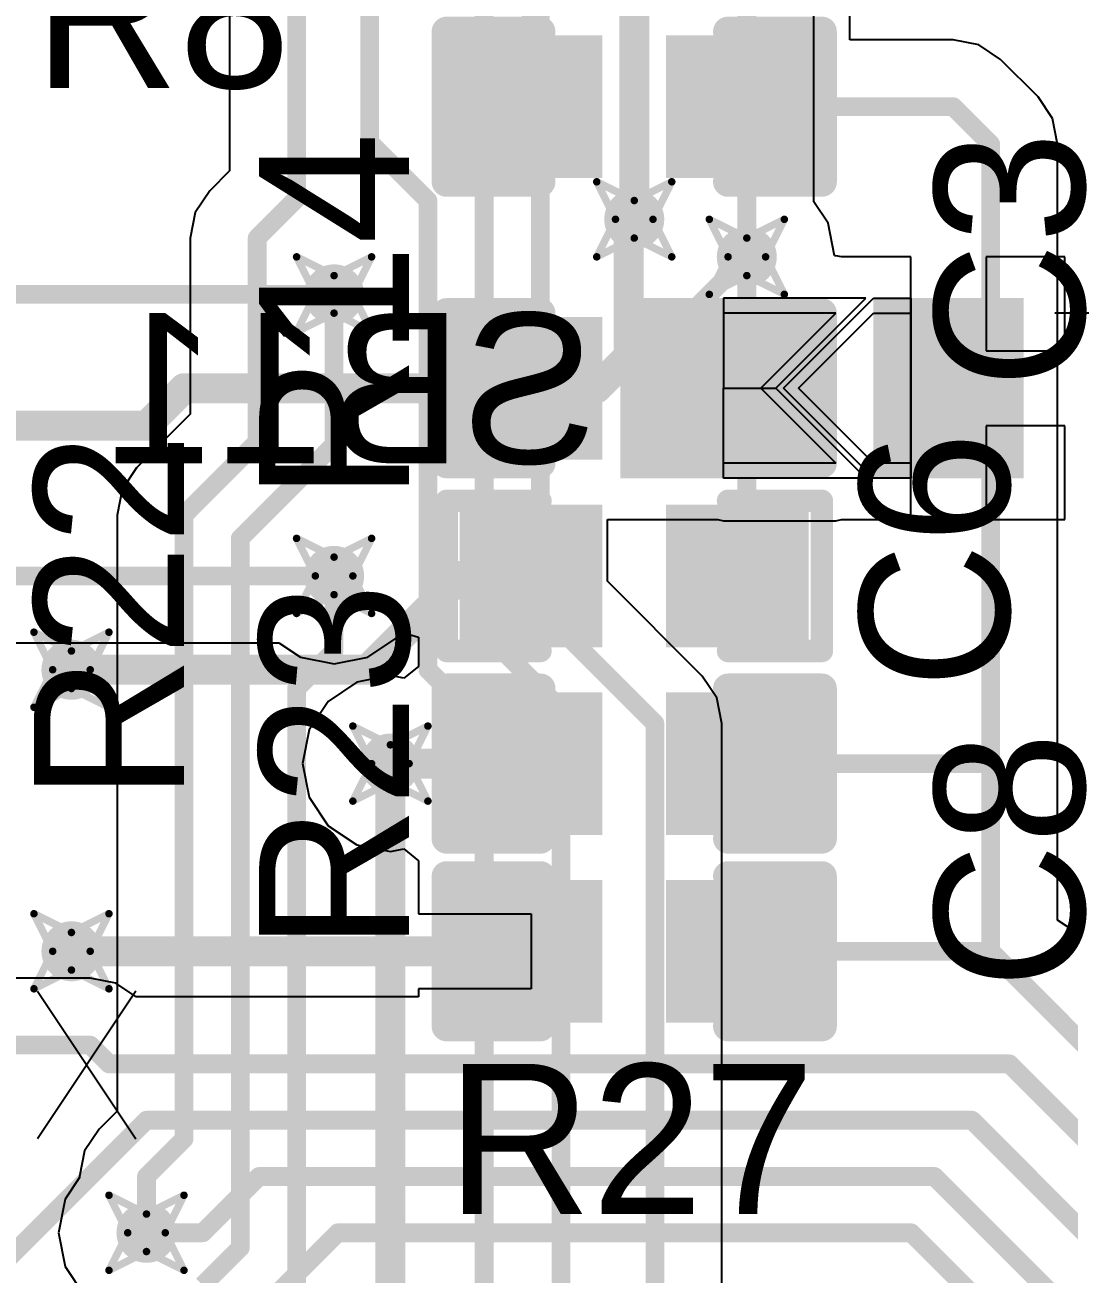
# Model space of a CAD drawing. Header units: millimetres. Extents: x 2.26 to 6.57, y 1.2 to 4.64.
# Drawn here: x 3.0459 to 3.3241, y 3.6169 to 3.9499 of the extents above; entities that cross this region are included whole.
import ezdxf

# ---------------------------------------------------------------- set-up
doc = ezdxf.new("R2010")
doc.units = ezdxf.units.MM
doc.header["$MEASUREMENT"] = 0
for name, color, linetype in [('BottomLayer', 5, 'Continuous'), ('BottomOverlay', 54, 'Continuous'), ('BottomPaste', 16, 'Continuous'), ('BottomSolder', 6, 'Continuous'), ('DrillDrawing', 1, 'Continuous'), ('MultiLayer', 9, 'Continuous'), ('TopLayer', 1, 'Continuous'), ('TopOverlay', 2, 'Continuous'), ('TopPaste', 8, 'Continuous'), ('TopSolder', 216, 'Continuous'), ('ViaHoleLayer', 16, 'Continuous')]:
    doc.layers.add(name, color=color, linetype=linetype)

# ---------------------------------------------------------------- blocks, each defined once
blk = doc.blocks.new('JP2_SMD_B_26')
at = {"layer": 'BottomLayer'}
for p, q in [((-0.02625, 0.02), (-0.02625, 0)), ((0.00375, 0.02), (-0.02625, 0.02)), ((-0.01625, 0), (0.00375, 0.02)), ((-0.00625, 0), (0.01375, 0.02)), ((0.01375, 0.02), (0.02375, 0.02)), ((0.02375, 0.02), (0.02375, -0.02)), ((-0.02625, 0), (-0.01625, 0)), ((-0.02625, -0.02), (-0.02625, 0)), ((-0.02625, 0), (-0.01625, 0)), ((-0.01625, 0), (0.00375, -0.02)), ((0.01375, -0.02), (-0.00625, 0)), ((0.00375, -0.02), (-0.02625, -0.02)), ((0.02375, -0.02), (0.01375, -0.02))]:
    blk.add_line(p, q, dxfattribs=at)
for points in [[(-0.01775, 0.02), (-0.04975, 0.02), (-0.01775, -0.02), (-0.04975, -0.02)], [(0.04975, 0.02), (0.01775, 0.02), (0.04975, -0.02), (0.01775, -0.02)]]:
    blk.add_solid(points, dxfattribs=at)
at = {"layer": 'BottomPaste'}
for p, q in [((-0.02625, 0.02), (-0.02625, 0)), ((0.00375, 0.02), (-0.02625, 0.02)), ((-0.01625, 0), (0.00375, 0.02)), ((-0.00625, 0), (0.01375, 0.02)), ((0.01375, 0.02), (0.02375, 0.02)), ((0.02375, 0.02), (0.02375, -0.02)), ((-0.02625, -0.02), (-0.02625, 0)), ((-0.02625, 0), (-0.01625, 0)), ((-0.02625, 0), (-0.01625, 0)), ((-0.01625, 0), (0.00375, -0.02)), ((0.01375, -0.02), (-0.00625, 0)), ((0.00375, -0.02), (-0.02625, -0.02)), ((0.02375, -0.02), (0.01375, -0.02))]:
    blk.add_line(p, q, dxfattribs=at)
for points in [[(-0.01775, 0.02), (-0.04975, 0.02), (-0.01775, -0.02), (-0.04975, -0.02)], [(0.04975, 0.02), (0.01775, 0.02), (0.04975, -0.02), (0.01775, -0.02)]]:
    blk.add_solid(points, dxfattribs=at)
at = {"layer": 'BottomSolder'}
for p, q in [((-0.02625, 0.024), (-0.02625, 0)), ((0.01175, 0.024), (-0.02625, 0.024)), ((-0.01225, 0), (0.01175, 0.024)), ((-0.01025, 0), (0.01375, 0.024)), ((0.01375, 0.024), (0.02375, 0.024)), ((0.02375, 0.024), (0.02375, -0.024)), ((-0.02625, -0.024), (-0.02625, 0)), ((-0.02625, 0), (-0.01225, 0)), ((-0.02625, 0), (-0.01225, 0)), ((-0.01225, 0), (0.01175, -0.024)), ((0.01375, -0.024), (-0.01025, 0)), ((0.01175, -0.024), (-0.02625, -0.024)), ((0.02375, -0.024), (0.01375, -0.024))]:
    blk.add_line(p, q, dxfattribs=at)
for points in [[(-0.01375, 0.024), (-0.05375, 0.024), (-0.01375, -0.024), (-0.05375, -0.024)], [(0.05375, 0.024), (0.01375, 0.024), (0.05375, -0.024), (0.01375, -0.024)]]:
    blk.add_solid(points, dxfattribs=at)
blk = doc.blocks.new('0603C_64')
at = {"layer": 'TopLayer'}
for points in [[(-0.0125, 0.015), (-0.0425, 0.015), (-0.0125, -0.015), (-0.0425, -0.015)], [(0.0425, 0.015), (0.0125, 0.015), (0.0425, -0.015), (0.0125, -0.015)]]:
    blk.add_solid(points, dxfattribs=at)
at = {"layer": 'TopOverlay', "const_width": 0.006}
for points in [[(-0.025, 0.02), (-0.05, 0.02)], [(-0.05, 0.02), (-0.05, -0.02)], [(0.05, 0.02), (0.025, 0.02)], [(0.05, 0.02), (0.05, -0.02)], [(-0.025, -0.02), (-0.05, -0.02)], [(0.05, -0.02), (0.025, -0.02)]]:
    blk.add_lwpolyline(points, dxfattribs=at)
at = {"layer": 'TopOverlay', "const_width": 0.003}
for points in [[(-0.0515, 0.02, 1), (-0.0485, 0.02, 1)], [(-0.0515, 0.02, 1), (-0.0485, 0.02, 1)], [(-0.0265, 0.02, 1), (-0.0235, 0.02, 1)], [(0.0235, 0.02, 1), (0.0265, 0.02, 1)], [(0.0485, 0.02, 1), (0.0515, 0.02, 1)], [(0.0485, 0.02, 1), (0.0515, 0.02, 1)], [(-0.0515, -0.02, 1), (-0.0485, -0.02, 1)], [(-0.0515, -0.02, 1), (-0.0485, -0.02, 1)], [(-0.0265, -0.02, 1), (-0.0235, -0.02, 1)], [(0.0235, -0.02, 1), (0.0265, -0.02, 1)], [(0.0485, -0.02, 1), (0.0515, -0.02, 1)], [(0.0485, -0.02, 1), (0.0515, -0.02, 1)]]:
    blk.add_lwpolyline(points, format="xyb", close=True, dxfattribs=at)
at = {"layer": 'TopPaste'}
for points in [[(-0.0125, 0.015), (-0.0425, 0.015), (-0.0125, -0.015), (-0.0425, -0.015)], [(0.0425, 0.015), (0.0125, 0.015), (0.0425, -0.015), (0.0125, -0.015)]]:
    blk.add_solid(points, dxfattribs=at)
at = {"layer": 'TopSolder'}
for points in [[(-0.0085, 0.019), (-0.0465, 0.019), (-0.0085, -0.019), (-0.0465, -0.019)], [(0.0465, 0.019), (0.0085, 0.019), (0.0465, -0.019), (0.0085, -0.019)]]:
    blk.add_solid(points, dxfattribs=at)
blk = doc.blocks.new('0603R_123')
at = {"layer": 'TopLayer'}
for points in [[(-0.0125, 0.015), (-0.0425, 0.015), (-0.0125, -0.015), (-0.0425, -0.015)], [(0.0425, 0.015), (0.0125, 0.015), (0.0425, -0.015), (0.0125, -0.015)]]:
    blk.add_solid(points, dxfattribs=at)
at = {"layer": 'TopOverlay', "const_width": 0.008}
for points in [[(-0.025, 0.02), (-0.05, 0.02)], [(-0.05, 0.02), (-0.05, -0.02)], [(0.05, 0.02), (0.025, 0.02)], [(0.05, 0.02), (0.05, -0.02)], [(-0.025, -0.02), (-0.05, -0.02)], [(0.05, -0.02), (0.025, -0.02)]]:
    blk.add_lwpolyline(points, dxfattribs=at)
at = {"layer": 'TopOverlay', "const_width": 0.004}
for points in [[(-0.052, 0.02, 1), (-0.048, 0.02, 1)], [(-0.052, 0.02, 1), (-0.048, 0.02, 1)], [(-0.027, 0.02, 1), (-0.023, 0.02, 1)], [(0.023, 0.02, 1), (0.027, 0.02, 1)], [(0.048, 0.02, 1), (0.052, 0.02, 1)], [(0.048, 0.02, 1), (0.052, 0.02, 1)], [(-0.052, -0.02, 1), (-0.048, -0.02, 1)], [(-0.052, -0.02, 1), (-0.048, -0.02, 1)], [(-0.027, -0.02, 1), (-0.023, -0.02, 1)], [(0.023, -0.02, 1), (0.027, -0.02, 1)], [(0.048, -0.02, 1), (0.052, -0.02, 1)], [(0.048, -0.02, 1), (0.052, -0.02, 1)]]:
    blk.add_lwpolyline(points, format="xyb", close=True, dxfattribs=at)
at = {"layer": 'TopPaste'}
for points in [[(-0.0125, 0.015), (-0.0425, 0.015), (-0.0125, -0.015), (-0.0425, -0.015)], [(0.0425, 0.015), (0.0125, 0.015), (0.0425, -0.015), (0.0125, -0.015)]]:
    blk.add_solid(points, dxfattribs=at)
at = {"layer": 'TopSolder'}
for points in [[(-0.0085, 0.019), (-0.0465, 0.019), (-0.0085, -0.019), (-0.0465, -0.019)], [(0.0465, 0.019), (0.0085, 0.019), (0.0465, -0.019), (0.0085, -0.019)]]:
    blk.add_solid(points, dxfattribs=at)
blk = doc.blocks.new('0603R_128')
at = {"layer": 'TopLayer'}
for points in [[(-0.0125, 0.015), (-0.0425, 0.015), (-0.0125, -0.015), (-0.0425, -0.015)], [(0.0425, 0.015), (0.0125, 0.015), (0.0425, -0.015), (0.0125, -0.015)]]:
    blk.add_solid(points, dxfattribs=at)
at = {"layer": 'TopOverlay', "const_width": 0.008}
for points in [[(-0.05, 0.02), (-0.025, 0.02)], [(-0.05, -0.02), (-0.05, 0.02)], [(0.025, 0.02), (0.05, 0.02)], [(0.05, -0.02), (0.05, 0.02)], [(-0.05, -0.02), (-0.025, -0.02)], [(0.025, -0.02), (0.05, -0.02)]]:
    blk.add_lwpolyline(points, dxfattribs=at)
at = {"layer": 'TopOverlay', "const_width": 0.004}
for points in [[(-0.052, 0.02, 1), (-0.048, 0.02, 1)], [(-0.052, 0.02, 1), (-0.048, 0.02, 1)], [(-0.027, 0.02, 1), (-0.023, 0.02, 1)], [(0.023, 0.02, 1), (0.027, 0.02, 1)], [(0.048, 0.02, 1), (0.052, 0.02, 1)], [(0.048, 0.02, 1), (0.052, 0.02, 1)], [(-0.052, -0.02, 1), (-0.048, -0.02, 1)], [(-0.052, -0.02, 1), (-0.048, -0.02, 1)], [(-0.027, -0.02, 1), (-0.023, -0.02, 1)], [(0.023, -0.02, 1), (0.027, -0.02, 1)], [(0.048, -0.02, 1), (0.052, -0.02, 1)], [(0.048, -0.02, 1), (0.052, -0.02, 1)]]:
    blk.add_lwpolyline(points, format="xyb", close=True, dxfattribs=at)
at = {"layer": 'TopPaste'}
for points in [[(-0.0125, 0.015), (-0.0425, 0.015), (-0.0125, -0.015), (-0.0425, -0.015)], [(0.0425, 0.015), (0.0125, 0.015), (0.0425, -0.015), (0.0125, -0.015)]]:
    blk.add_solid(points, dxfattribs=at)
at = {"layer": 'TopSolder'}
for points in [[(-0.0085, 0.019), (-0.0465, 0.019), (-0.0085, -0.019), (-0.0465, -0.019)], [(0.0465, 0.019), (0.0085, 0.019), (0.0465, -0.019), (0.0085, -0.019)]]:
    blk.add_solid(points, dxfattribs=at)
blk = doc.blocks.new('0603R_130')
at = {"layer": 'TopLayer'}
for points in [[(-0.0125, 0.015), (-0.0425, 0.015), (-0.0125, -0.015), (-0.0425, -0.015)], [(0.0425, 0.015), (0.0125, 0.015), (0.0425, -0.015), (0.0125, -0.015)]]:
    blk.add_solid(points, dxfattribs=at)
at = {"layer": 'TopOverlay', "const_width": 0.008}
for points in [[(-0.025, 0.02), (-0.05, 0.02)], [(-0.05, 0.02), (-0.05, -0.02)], [(0.05, 0.02), (0.025, 0.02)], [(0.05, 0.02), (0.05, -0.02)], [(-0.025, -0.02), (-0.05, -0.02)], [(0.05, -0.02), (0.025, -0.02)]]:
    blk.add_lwpolyline(points, dxfattribs=at)
at = {"layer": 'TopOverlay', "const_width": 0.004}
for points in [[(-0.052, 0.02, 1), (-0.048, 0.02, 1)], [(-0.052, 0.02, 1), (-0.048, 0.02, 1)], [(-0.027, 0.02, 1), (-0.023, 0.02, 1)], [(0.023, 0.02, 1), (0.027, 0.02, 1)], [(0.048, 0.02, 1), (0.052, 0.02, 1)], [(0.048, 0.02, 1), (0.052, 0.02, 1)], [(-0.052, -0.02, 1), (-0.048, -0.02, 1)], [(-0.052, -0.02, 1), (-0.048, -0.02, 1)], [(-0.027, -0.02, 1), (-0.023, -0.02, 1)], [(0.023, -0.02, 1), (0.027, -0.02, 1)], [(0.048, -0.02, 1), (0.052, -0.02, 1)], [(0.048, -0.02, 1), (0.052, -0.02, 1)]]:
    blk.add_lwpolyline(points, format="xyb", close=True, dxfattribs=at)
at = {"layer": 'TopPaste'}
for points in [[(-0.0125, 0.015), (-0.0425, 0.015), (-0.0125, -0.015), (-0.0425, -0.015)], [(0.0425, 0.015), (0.0125, 0.015), (0.0425, -0.015), (0.0125, -0.015)]]:
    blk.add_solid(points, dxfattribs=at)
at = {"layer": 'TopSolder'}
for points in [[(-0.0085, 0.019), (-0.0465, 0.019), (-0.0085, -0.019), (-0.0465, -0.019)], [(0.0465, 0.019), (0.0085, 0.019), (0.0465, -0.019), (0.0085, -0.019)]]:
    blk.add_solid(points, dxfattribs=at)
blk = doc.blocks.new('0603R_131')
at = {"layer": 'TopLayer'}
for points in [[(-0.0125, 0.015), (-0.0425, 0.015), (-0.0125, -0.015), (-0.0425, -0.015)], [(0.0425, 0.015), (0.0125, 0.015), (0.0425, -0.015), (0.0125, -0.015)]]:
    blk.add_solid(points, dxfattribs=at)
at = {"layer": 'TopOverlay', "const_width": 0.008}
for points in [[(-0.025, 0.02), (-0.05, 0.02)], [(-0.05, 0.02), (-0.05, -0.02)], [(0.05, 0.02), (0.025, 0.02)], [(0.05, 0.02), (0.05, -0.02)], [(-0.025, -0.02), (-0.05, -0.02)], [(0.05, -0.02), (0.025, -0.02)]]:
    blk.add_lwpolyline(points, dxfattribs=at)
at = {"layer": 'TopOverlay', "const_width": 0.004}
for points in [[(-0.052, 0.02, 1), (-0.048, 0.02, 1)], [(-0.052, 0.02, 1), (-0.048, 0.02, 1)], [(-0.027, 0.02, 1), (-0.023, 0.02, 1)], [(0.023, 0.02, 1), (0.027, 0.02, 1)], [(0.048, 0.02, 1), (0.052, 0.02, 1)], [(0.048, 0.02, 1), (0.052, 0.02, 1)], [(-0.052, -0.02, 1), (-0.048, -0.02, 1)], [(-0.052, -0.02, 1), (-0.048, -0.02, 1)], [(-0.027, -0.02, 1), (-0.023, -0.02, 1)], [(0.023, -0.02, 1), (0.027, -0.02, 1)], [(0.048, -0.02, 1), (0.052, -0.02, 1)], [(0.048, -0.02, 1), (0.052, -0.02, 1)]]:
    blk.add_lwpolyline(points, format="xyb", close=True, dxfattribs=at)
at = {"layer": 'TopPaste'}
for points in [[(-0.0125, 0.015), (-0.0425, 0.015), (-0.0125, -0.015), (-0.0425, -0.015)], [(0.0425, 0.015), (0.0125, 0.015), (0.0425, -0.015), (0.0125, -0.015)]]:
    blk.add_solid(points, dxfattribs=at)
at = {"layer": 'TopSolder'}
for points in [[(-0.0085, 0.019), (-0.0465, 0.019), (-0.0085, -0.019), (-0.0465, -0.019)], [(0.0465, 0.019), (0.0085, 0.019), (0.0465, -0.019), (0.0085, -0.019)]]:
    blk.add_solid(points, dxfattribs=at)

msp = doc.modelspace()

# ---------------------------------------------------------------- linework, layer by layer
at = {"layer": 'BottomLayer'}
for p, q in [((3.10042, 4.01815), (3.10042, 3.91104)), ((3.25611, 3.90284), (3.25611, 3.96576)), ((3.10042, 3.91104), (3.09515, 3.90577)), ((3.09515, 3.90577), (3.09128, 3.89998)), ((3.09128, 3.89998), (3.08992, 3.89315)), ((3.25993, 3.89712), (3.25611, 3.90284)), ((3.26166, 3.88844), (3.25993, 3.89712)), ((3.08992, 3.89315), (3.08992, 3.84625)), ((3.26202, 3.88844), (3.26166, 3.88844)), ((3.2635, 3.88815), (3.26202, 3.88844)), ((3.28202, 3.88815), (3.2635, 3.88815)), ((3.28202, 3.85314), (3.28202, 3.88815)), ((3.32302, 3.88815), (3.30202, 3.88815)), ((3.30202, 3.88815), (3.30202, 3.86315)), ((3.32302, 3.86315), (3.32302, 3.88815)), ((3.30202, 3.86315), (3.32302, 3.86315)), ((3.28202, 3.81815), (3.28202, 3.85314)), ((3.08992, 3.84625), (3.07565, 3.83198)), ((3.32302, 3.84315), (3.30202, 3.84315)), ((3.30202, 3.84315), (3.30202, 3.81815)), ((3.32302, 3.81815), (3.32302, 3.84315)), ((3.07565, 3.83198), (3.07178, 3.82619)), ((3.07178, 3.82619), (3.07042, 3.81936)), ((3.07042, 3.81936), (3.07042, 3.66054)), ((3.20111, 3.80175), (3.20111, 3.81815)), ((3.20111, 3.81815), (3.23054, 3.81815)), ((3.23054, 3.81815), (3.23202, 3.81786)), ((3.23202, 3.81786), (3.26202, 3.81786)), ((3.26202, 3.81786), (3.2635, 3.81815)), ((3.2635, 3.81815), (3.28202, 3.81815)), ((3.30202, 3.81815), (3.32302, 3.81815)), ((3.22638, 3.77648), (3.20111, 3.80175)), ((3.23025, 3.77069), (3.22638, 3.77648)), ((3.23161, 3.76386), (3.23025, 3.77069)), ((3.23161, 3.57966), (3.23161, 3.76386)), ((3.07042, 3.66054), (3.06565, 3.65577)), ((3.06565, 3.65577), (3.06178, 3.64998)), ((3.06178, 3.64998), (3.06042, 3.64315)), ((3.06042, 3.64284), (3.0566, 3.63712)), ((3.06042, 3.64315), (3.06042, 3.64284)), ((3.0566, 3.63712), (3.05482, 3.62815)), ((3.05482, 3.62815), (3.0566, 3.61918)), ((3.0566, 3.61918), (3.06169, 3.61157))]:
    msp.add_line(p, q, dxfattribs=at)
for points, const_width in [([(3.11827, 3.90365), (3.11827, 4.01815)], 0.005), ([(3.13777, 3.91865), (3.13777, 4.00765)], 0.005), ([(3.18327, 3.79436), (3.18327, 3.98815)], 0.005), ([(3.20827, 3.89815), (3.20827, 3.98315)], 0.008), ([(3.23827, 3.86315), (3.23827, 3.97315)], 0.005), ([(3.16827, 3.78815), (3.16827, 3.96815)], 0.005), ([(3.13777, 3.91865), (3.15327, 3.90315)], 0.005), ([(3.10777, 3.89315), (3.11827, 3.90365)], 0.005), ([(3.15327, 3.77815), (3.15327, 3.90315)], 0.005), ([(3.10777, 3.83886), (3.10777, 3.89315)], 0.005), ([(3.22452, 3.8744), (3.23827, 3.88815)], 0.005), ([(3.12827, 3.83815), (3.12827, 3.87815)], 0.005), ([(3.22452, 3.85315), (3.22452, 3.8744)], 0.005), ([(3.08827, 3.81936), (3.10777, 3.83886)], 0.005), ([(3.10327, 3.81315), (3.12827, 3.83815)], 0.005), ([(3.08827, 3.65315), (3.08827, 3.81936)], 0.005), ([(3.10327, 3.62416), (3.10327, 3.81315)], 0.005), ([(3.12827, 3.78315), (3.12827, 3.80315)], 0.005), ([(3.18327, 3.79436), (3.21377, 3.76386)], 0.005), ([(3.16827, 3.78815), (3.18877, 3.76765)], 0.005), ([(3.11827, 3.77315), (3.12827, 3.78315)], 0.005), ([(3.15327, 3.77815), (3.16827, 3.76315)], 0.005), ([(3.11827, 3.58815), (3.11827, 3.77315)], 0.005), ([(3.18877, 3.60144), (3.18877, 3.76765)], 0.005), ([(3.16827, 3.57315), (3.16827, 3.76315)], 0.005), ([(3.21377, 3.57966), (3.21377, 3.76386)], 0.005), ([(3.14327, 3.54815), (3.14327, 3.75315)], 0.008), ([(3.07827, 3.64315), (3.08827, 3.65315)], 0.005), ([(3.07827, 3.62815), (3.07827, 3.64315)], 0.005), ([(3.09327, 3.61416), (3.10327, 3.62416)], 0.005)]:
    msp.add_lwpolyline(points, dxfattribs=dict(at, const_width=const_width))
for points, const_width in [([(3.13652, 3.91865, 1), (3.13902, 3.91865, 1)], 0.0025), ([(3.13652, 3.91865, 1), (3.13902, 3.91865, 1)], 0.0025), ([(3.11702, 3.90365, 1), (3.11952, 3.90365, 1)], 0.0025), ([(3.11702, 3.90365, 1), (3.11952, 3.90365, 1)], 0.0025), ([(3.15202, 3.90315, 1), (3.15452, 3.90315, 1)], 0.0025), ([(3.15202, 3.90315, 1), (3.15452, 3.90315, 1)], 0.0025), ([(3.20427, 3.89815, 1), (3.21227, 3.89815, 1)], 0.008), ([(3.20627, 3.89815, 1), (3.21027, 3.89815, 1)], 0.004), ([(3.10652, 3.89315, 1), (3.10902, 3.89315, 1)], 0.0025), ([(3.10652, 3.89315, 1), (3.10902, 3.89315, 1)], 0.0025), ([(3.23427, 3.88815, 1), (3.24227, 3.88815, 1)], 0.008), ([(3.23702, 3.88815, 1), (3.23952, 3.88815, 1)], 0.0025), ([(3.12427, 3.87815, 1), (3.13227, 3.87815, 1)], 0.008), ([(3.12702, 3.87815, 1), (3.12952, 3.87815, 1)], 0.0025), ([(3.22327, 3.8744, 1), (3.22577, 3.8744, 1)], 0.0025), ([(3.22327, 3.8744, 1), (3.22577, 3.8744, 1)], 0.0025), ([(3.23702, 3.86315, 1), (3.23952, 3.86315, 1)], 0.0025), ([(3.22327, 3.85315, 1), (3.22577, 3.85315, 1)], 0.0025), ([(3.10652, 3.83886, 1), (3.10902, 3.83886, 1)], 0.0025), ([(3.10652, 3.83886, 1), (3.10902, 3.83886, 1)], 0.0025), ([(3.12702, 3.83815, 1), (3.12952, 3.83815, 1)], 0.0025), ([(3.12702, 3.83815, 1), (3.12952, 3.83815, 1)], 0.0025), ([(3.08702, 3.81936, 1), (3.08952, 3.81936, 1)], 0.0025), ([(3.08702, 3.81936, 1), (3.08952, 3.81936, 1)], 0.0025), ([(3.10202, 3.81315, 1), (3.10452, 3.81315, 1)], 0.0025), ([(3.10202, 3.81315, 1), (3.10452, 3.81315, 1)], 0.0025), ([(3.12427, 3.80315, 1), (3.13227, 3.80315, 1)], 0.008), ([(3.12702, 3.80315, 1), (3.12952, 3.80315, 1)], 0.0025), ([(3.18202, 3.79436, 1), (3.18452, 3.79436, 1)], 0.0025), ([(3.18202, 3.79436, 1), (3.18452, 3.79436, 1)], 0.0025), ([(3.16702, 3.78815, 1), (3.16952, 3.78815, 1)], 0.0025), ([(3.16702, 3.78815, 1), (3.16952, 3.78815, 1)], 0.0025), ([(3.05427, 3.77815, 1), (3.06227, 3.77815, 1)], 0.008), ([(3.12702, 3.78315, 1), (3.12952, 3.78315, 1)], 0.0025), ([(3.12702, 3.78315, 1), (3.12952, 3.78315, 1)], 0.0025), ([(3.15202, 3.77815, 1), (3.15452, 3.77815, 1)], 0.0025), ([(3.15202, 3.77815, 1), (3.15452, 3.77815, 1)], 0.0025), ([(3.11702, 3.77315, 1), (3.11952, 3.77315, 1)], 0.0025), ([(3.11702, 3.77315, 1), (3.11952, 3.77315, 1)], 0.0025), ([(3.18752, 3.76765, 1), (3.19002, 3.76765, 1)], 0.0025), ([(3.18752, 3.76765, 1), (3.19002, 3.76765, 1)], 0.0025), ([(3.16702, 3.76315, 1), (3.16952, 3.76315, 1)], 0.0025), ([(3.16702, 3.76315, 1), (3.16952, 3.76315, 1)], 0.0025), ([(3.21252, 3.76386, 1), (3.21502, 3.76386, 1)], 0.0025), ([(3.21252, 3.76386, 1), (3.21502, 3.76386, 1)], 0.0025), ([(3.13927, 3.75315, 1), (3.14727, 3.75315, 1)], 0.008), ([(3.14127, 3.75315, 1), (3.14527, 3.75315, 1)], 0.004), ([(3.05427, 3.70315, 1), (3.06227, 3.70315, 1)], 0.008), ([(3.08702, 3.65315, 1), (3.08952, 3.65315, 1)], 0.0025), ([(3.08702, 3.65315, 1), (3.08952, 3.65315, 1)], 0.0025), ([(3.07702, 3.64315, 1), (3.07952, 3.64315, 1)], 0.0025), ([(3.07702, 3.64315, 1), (3.07952, 3.64315, 1)], 0.0025), ([(3.07427, 3.62815, 1), (3.08227, 3.62815, 1)], 0.008), ([(3.07702, 3.62815, 1), (3.07952, 3.62815, 1)], 0.0025), ([(3.10202, 3.62416, 1), (3.10452, 3.62416, 1)], 0.0025), ([(3.10202, 3.62416, 1), (3.10452, 3.62416, 1)], 0.0025)]:
    msp.add_lwpolyline(points, format="xyb", close=True, dxfattribs=dict(at, const_width=const_width))
at = {"layer": 'BottomOverlay'}
msp.add_line((3.34704, 3.87314), (3.32038, 3.87314), dxfattribs=at)
at = {"layer": 'DrillDrawing', "const_width": 0.002}
for points in [[(3.19827, 3.90815), (3.20827, 3.90315)], [(3.19827, 3.90815), (3.20327, 3.89815)], [(3.20827, 3.90315), (3.21827, 3.90815)], [(3.21327, 3.89815), (3.21827, 3.90815)], [(3.19827, 3.88815), (3.20327, 3.89815)], [(3.21327, 3.89815), (3.21827, 3.88815)], [(3.22827, 3.89815), (3.23827, 3.89315)], [(3.22827, 3.89815), (3.23327, 3.88815)], [(3.23827, 3.89315), (3.24827, 3.89815)], [(3.24327, 3.88815), (3.24827, 3.89815)], [(3.19827, 3.88815), (3.20827, 3.89315)], [(3.20827, 3.89315), (3.21827, 3.88815)], [(3.11827, 3.88815), (3.12827, 3.88315)], [(3.11827, 3.88815), (3.12327, 3.87815)], [(3.12827, 3.88315), (3.13827, 3.88815)], [(3.13327, 3.87815), (3.13827, 3.88815)], [(3.22827, 3.87815), (3.23327, 3.88815)], [(3.24327, 3.88815), (3.24827, 3.87815)], [(3.22827, 3.87815), (3.23827, 3.88315)], [(3.23827, 3.88315), (3.24827, 3.87815)], [(3.11827, 3.86815), (3.12327, 3.87815)], [(3.13327, 3.87815), (3.13827, 3.86815)], [(3.11827, 3.86815), (3.12827, 3.87315)], [(3.12827, 3.87315), (3.13827, 3.86815)], [(3.11827, 3.81315), (3.12827, 3.80815)], [(3.11827, 3.81315), (3.12327, 3.80315)], [(3.12827, 3.80815), (3.13827, 3.81315)], [(3.13327, 3.80315), (3.13827, 3.81315)], [(3.11827, 3.79315), (3.12327, 3.80315)], [(3.13327, 3.80315), (3.13827, 3.79315)], [(3.11827, 3.79315), (3.12827, 3.79815)], [(3.12827, 3.79815), (3.13827, 3.79315)], [(3.04827, 3.78815), (3.05827, 3.78315)], [(3.04827, 3.78815), (3.05327, 3.77815)], [(3.05827, 3.78315), (3.06827, 3.78815)], [(3.06327, 3.77815), (3.06827, 3.78815)], [(3.04827, 3.76815), (3.05327, 3.77815)], [(3.06327, 3.77815), (3.06827, 3.76815)], [(3.04827, 3.76815), (3.05827, 3.77315)], [(3.05827, 3.77315), (3.06827, 3.76815)], [(3.13327, 3.76315), (3.14327, 3.75815)], [(3.13327, 3.76315), (3.13827, 3.75315)], [(3.14327, 3.75815), (3.15327, 3.76315)], [(3.14827, 3.75315), (3.15327, 3.76315)], [(3.13327, 3.74315), (3.13827, 3.75315)], [(3.14827, 3.75315), (3.15327, 3.74315)], [(3.13327, 3.74315), (3.14327, 3.74815)], [(3.14327, 3.74815), (3.15327, 3.74315)], [(3.04827, 3.71315), (3.05827, 3.70815)], [(3.04827, 3.71315), (3.05327, 3.70315)], [(3.05827, 3.70815), (3.06827, 3.71315)], [(3.06327, 3.70315), (3.06827, 3.71315)], [(3.04827, 3.69315), (3.05327, 3.70315)], [(3.06327, 3.70315), (3.06827, 3.69315)], [(3.04827, 3.69315), (3.05827, 3.69815)], [(3.05827, 3.69815), (3.06827, 3.69315)], [(3.06827, 3.63815), (3.07827, 3.63315)], [(3.06827, 3.63815), (3.07327, 3.62815)], [(3.07827, 3.63315), (3.08827, 3.63815)], [(3.08327, 3.62815), (3.08827, 3.63815)], [(3.06827, 3.61815), (3.07327, 3.62815)], [(3.08327, 3.62815), (3.08827, 3.61815)], [(3.06827, 3.61815), (3.07827, 3.62315)], [(3.07827, 3.62315), (3.08827, 3.61815)]]:
    msp.add_lwpolyline(points, dxfattribs=at)
at = {"layer": 'DrillDrawing', "const_width": 0.001}
for points in [[(3.19777, 3.90815, 1), (3.19877, 3.90815, 1)], [(3.19777, 3.90815, 1), (3.19877, 3.90815, 1)], [(3.21777, 3.90815, 1), (3.21877, 3.90815, 1)], [(3.21777, 3.90815, 1), (3.21877, 3.90815, 1)], [(3.20777, 3.90315, 1), (3.20877, 3.90315, 1)], [(3.20777, 3.90315, 1), (3.20877, 3.90315, 1)], [(3.20277, 3.89815, 1), (3.20377, 3.89815, 1)], [(3.20277, 3.89815, 1), (3.20377, 3.89815, 1)], [(3.21277, 3.89815, 1), (3.21377, 3.89815, 1)], [(3.21277, 3.89815, 1), (3.21377, 3.89815, 1)], [(3.22777, 3.89815, 1), (3.22877, 3.89815, 1)], [(3.22777, 3.89815, 1), (3.22877, 3.89815, 1)], [(3.24777, 3.89815, 1), (3.24877, 3.89815, 1)], [(3.24777, 3.89815, 1), (3.24877, 3.89815, 1)], [(3.20777, 3.89315, 1), (3.20877, 3.89315, 1)], [(3.20777, 3.89315, 1), (3.20877, 3.89315, 1)], [(3.23777, 3.89315, 1), (3.23877, 3.89315, 1)], [(3.23777, 3.89315, 1), (3.23877, 3.89315, 1)], [(3.11777, 3.88815, 1), (3.11877, 3.88815, 1)], [(3.11777, 3.88815, 1), (3.11877, 3.88815, 1)], [(3.13777, 3.88815, 1), (3.13877, 3.88815, 1)], [(3.13777, 3.88815, 1), (3.13877, 3.88815, 1)], [(3.19777, 3.88815, 1), (3.19877, 3.88815, 1)], [(3.19777, 3.88815, 1), (3.19877, 3.88815, 1)], [(3.21777, 3.88815, 1), (3.21877, 3.88815, 1)], [(3.21777, 3.88815, 1), (3.21877, 3.88815, 1)], [(3.23277, 3.88815, 1), (3.23377, 3.88815, 1)], [(3.23277, 3.88815, 1), (3.23377, 3.88815, 1)], [(3.24277, 3.88815, 1), (3.24377, 3.88815, 1)], [(3.24277, 3.88815, 1), (3.24377, 3.88815, 1)], [(3.12777, 3.88315, 1), (3.12877, 3.88315, 1)], [(3.12777, 3.88315, 1), (3.12877, 3.88315, 1)], [(3.23777, 3.88315, 1), (3.23877, 3.88315, 1)], [(3.23777, 3.88315, 1), (3.23877, 3.88315, 1)], [(3.12277, 3.87815, 1), (3.12377, 3.87815, 1)], [(3.12277, 3.87815, 1), (3.12377, 3.87815, 1)], [(3.13277, 3.87815, 1), (3.13377, 3.87815, 1)], [(3.13277, 3.87815, 1), (3.13377, 3.87815, 1)], [(3.22777, 3.87815, 1), (3.22877, 3.87815, 1)], [(3.22777, 3.87815, 1), (3.22877, 3.87815, 1)], [(3.24777, 3.87815, 1), (3.24877, 3.87815, 1)], [(3.24777, 3.87815, 1), (3.24877, 3.87815, 1)], [(3.12777, 3.87315, 1), (3.12877, 3.87315, 1)], [(3.12777, 3.87315, 1), (3.12877, 3.87315, 1)], [(3.11777, 3.86815, 1), (3.11877, 3.86815, 1)], [(3.11777, 3.86815, 1), (3.11877, 3.86815, 1)], [(3.13777, 3.86815, 1), (3.13877, 3.86815, 1)], [(3.13777, 3.86815, 1), (3.13877, 3.86815, 1)], [(3.11777, 3.81315, 1), (3.11877, 3.81315, 1)], [(3.11777, 3.81315, 1), (3.11877, 3.81315, 1)], [(3.13777, 3.81315, 1), (3.13877, 3.81315, 1)], [(3.13777, 3.81315, 1), (3.13877, 3.81315, 1)], [(3.12777, 3.80815, 1), (3.12877, 3.80815, 1)], [(3.12777, 3.80815, 1), (3.12877, 3.80815, 1)], [(3.12277, 3.80315, 1), (3.12377, 3.80315, 1)], [(3.12277, 3.80315, 1), (3.12377, 3.80315, 1)], [(3.13277, 3.80315, 1), (3.13377, 3.80315, 1)], [(3.13277, 3.80315, 1), (3.13377, 3.80315, 1)], [(3.12777, 3.79815, 1), (3.12877, 3.79815, 1)], [(3.12777, 3.79815, 1), (3.12877, 3.79815, 1)], [(3.11777, 3.79315, 1), (3.11877, 3.79315, 1)], [(3.11777, 3.79315, 1), (3.11877, 3.79315, 1)], [(3.13777, 3.79315, 1), (3.13877, 3.79315, 1)], [(3.13777, 3.79315, 1), (3.13877, 3.79315, 1)], [(3.04777, 3.78815, 1), (3.04877, 3.78815, 1)], [(3.04777, 3.78815, 1), (3.04877, 3.78815, 1)], [(3.06777, 3.78815, 1), (3.06877, 3.78815, 1)], [(3.06777, 3.78815, 1), (3.06877, 3.78815, 1)], [(3.05777, 3.78315, 1), (3.05877, 3.78315, 1)], [(3.05777, 3.78315, 1), (3.05877, 3.78315, 1)], [(3.05277, 3.77815, 1), (3.05377, 3.77815, 1)], [(3.05277, 3.77815, 1), (3.05377, 3.77815, 1)], [(3.06277, 3.77815, 1), (3.06377, 3.77815, 1)], [(3.06277, 3.77815, 1), (3.06377, 3.77815, 1)], [(3.05777, 3.77315, 1), (3.05877, 3.77315, 1)], [(3.05777, 3.77315, 1), (3.05877, 3.77315, 1)], [(3.04777, 3.76815, 1), (3.04877, 3.76815, 1)], [(3.04777, 3.76815, 1), (3.04877, 3.76815, 1)], [(3.06777, 3.76815, 1), (3.06877, 3.76815, 1)], [(3.06777, 3.76815, 1), (3.06877, 3.76815, 1)], [(3.13277, 3.76315, 1), (3.13377, 3.76315, 1)], [(3.13277, 3.76315, 1), (3.13377, 3.76315, 1)], [(3.15277, 3.76315, 1), (3.15377, 3.76315, 1)], [(3.15277, 3.76315, 1), (3.15377, 3.76315, 1)], [(3.14277, 3.75815, 1), (3.14377, 3.75815, 1)], [(3.14277, 3.75815, 1), (3.14377, 3.75815, 1)], [(3.13777, 3.75315, 1), (3.13877, 3.75315, 1)], [(3.13777, 3.75315, 1), (3.13877, 3.75315, 1)], [(3.14777, 3.75315, 1), (3.14877, 3.75315, 1)], [(3.14777, 3.75315, 1), (3.14877, 3.75315, 1)], [(3.14277, 3.74815, 1), (3.14377, 3.74815, 1)], [(3.14277, 3.74815, 1), (3.14377, 3.74815, 1)], [(3.13277, 3.74315, 1), (3.13377, 3.74315, 1)], [(3.13277, 3.74315, 1), (3.13377, 3.74315, 1)], [(3.15277, 3.74315, 1), (3.15377, 3.74315, 1)], [(3.15277, 3.74315, 1), (3.15377, 3.74315, 1)], [(3.04777, 3.71315, 1), (3.04877, 3.71315, 1)], [(3.04777, 3.71315, 1), (3.04877, 3.71315, 1)], [(3.06777, 3.71315, 1), (3.06877, 3.71315, 1)], [(3.06777, 3.71315, 1), (3.06877, 3.71315, 1)], [(3.05777, 3.70815, 1), (3.05877, 3.70815, 1)], [(3.05777, 3.70815, 1), (3.05877, 3.70815, 1)], [(3.05277, 3.70315, 1), (3.05377, 3.70315, 1)], [(3.05277, 3.70315, 1), (3.05377, 3.70315, 1)], [(3.06277, 3.70315, 1), (3.06377, 3.70315, 1)], [(3.06277, 3.70315, 1), (3.06377, 3.70315, 1)], [(3.05777, 3.69815, 1), (3.05877, 3.69815, 1)], [(3.05777, 3.69815, 1), (3.05877, 3.69815, 1)], [(3.04777, 3.69315, 1), (3.04877, 3.69315, 1)], [(3.04777, 3.69315, 1), (3.04877, 3.69315, 1)], [(3.06777, 3.69315, 1), (3.06877, 3.69315, 1)], [(3.06777, 3.69315, 1), (3.06877, 3.69315, 1)], [(3.06777, 3.63815, 1), (3.06877, 3.63815, 1)], [(3.06777, 3.63815, 1), (3.06877, 3.63815, 1)], [(3.08777, 3.63815, 1), (3.08877, 3.63815, 1)], [(3.08777, 3.63815, 1), (3.08877, 3.63815, 1)], [(3.07777, 3.63315, 1), (3.07877, 3.63315, 1)], [(3.07777, 3.63315, 1), (3.07877, 3.63315, 1)], [(3.07277, 3.62815, 1), (3.07377, 3.62815, 1)], [(3.07277, 3.62815, 1), (3.07377, 3.62815, 1)], [(3.08277, 3.62815, 1), (3.08377, 3.62815, 1)], [(3.08277, 3.62815, 1), (3.08377, 3.62815, 1)], [(3.07777, 3.62315, 1), (3.07877, 3.62315, 1)], [(3.07777, 3.62315, 1), (3.07877, 3.62315, 1)], [(3.06777, 3.61815, 1), (3.06877, 3.61815, 1)], [(3.06777, 3.61815, 1), (3.06877, 3.61815, 1)], [(3.08777, 3.61815, 1), (3.08877, 3.61815, 1)], [(3.08777, 3.61815, 1), (3.08877, 3.61815, 1)]]:
    msp.add_lwpolyline(points, format="xyb", close=True, dxfattribs=at)
at = {"layer": 'MultiLayer', "const_width": 0.008}
for points in [[(3.20427, 3.89815, 1), (3.21227, 3.89815, 1)], [(3.23427, 3.88815, 1), (3.24227, 3.88815, 1)], [(3.12427, 3.87815, 1), (3.13227, 3.87815, 1)], [(3.12427, 3.80315, 1), (3.13227, 3.80315, 1)], [(3.05427, 3.77815, 1), (3.06227, 3.77815, 1)], [(3.13927, 3.75315, 1), (3.14727, 3.75315, 1)], [(3.05427, 3.70315, 1), (3.06227, 3.70315, 1)], [(3.07427, 3.62815, 1), (3.08227, 3.62815, 1)]]:
    msp.add_lwpolyline(points, format="xyb", close=True, dxfattribs=at)
at = {"layer": 'TopLayer'}
for p, q in [((3.26577, 3.94599), (3.26577, 3.95815)), ((3.29327, 3.94599), (3.26577, 3.94599)), ((3.3001, 3.94463), (3.29327, 3.94599)), ((3.30588, 3.94077), (3.3001, 3.94463)), ((3.31588, 3.93077), (3.30588, 3.94077)), ((3.31975, 3.92498), (3.31588, 3.93077)), ((3.31588, 3.93077), (3.31588, 3.93077)), ((3.32111, 3.91815), (3.31975, 3.92498)), ((3.32111, 3.75315), (3.32111, 3.91815)), ((3.13724, 3.78148), (3.14485, 3.78657)), ((3.14485, 3.78657), (3.14598, 3.78826)), ((3.14598, 3.78826), (3.15077, 3.78681)), ((3.15077, 3.78681), (3.15077, 3.77905)), ((3.04077, 3.78531), (3.11357, 3.78531)), ((3.11357, 3.78531), (3.11929, 3.78148)), ((3.11929, 3.78148), (3.12827, 3.7797)), ((3.12827, 3.7797), (3.13724, 3.78148)), ((3.14327, 3.7766), (3.13429, 3.77482)), ((3.1469, 3.77588), (3.14327, 3.7766)), ((3.15077, 3.77905), (3.1469, 3.77588)), ((3.13429, 3.77482), (3.12669, 3.76973)), ((3.12669, 3.76973), (3.1216, 3.76212)), ((3.1216, 3.76212), (3.11982, 3.75315)), ((3.11982, 3.75315), (3.1216, 3.74418)), ((3.32111, 3.71145), (3.32111, 3.75315)), ((3.32111, 3.75315), (3.32111, 3.75315)), ((3.32111, 3.75315), (3.32111, 3.75315)), ((3.32111, 3.75315), (3.32111, 3.75315)), ((3.1216, 3.74418), (3.12669, 3.73657)), ((3.12669, 3.73657), (3.13429, 3.73148)), ((3.13429, 3.73148), (3.14327, 3.7297)), ((3.14327, 3.7297), (3.1469, 3.73042)), ((3.1469, 3.73042), (3.15077, 3.72725)), ((3.15077, 3.72725), (3.15077, 3.72315)), ((3.15077, 3.72315), (3.15077, 3.71315)), ((3.15077, 3.71315), (3.18078, 3.71315)), ((3.18078, 3.71315), (3.18078, 3.69315)), ((3.32527, 3.70867), (3.32111, 3.71145)), ((3.06327, 3.69599), (2.99958, 3.69599)), ((3.0701, 3.69463), (3.06327, 3.69599)), ((3.07555, 3.69099), (3.0701, 3.69463)), ((3.18078, 3.69315), (3.15077, 3.69315)), ((3.15077, 3.69315), (3.15077, 3.69099)), ((3.15077, 3.69099), (3.07555, 3.69099))]:
    msp.add_line(p, q, dxfattribs=at)
for points, const_width in [([(3.18077, 3.92815), (3.18077, 4.03065)], 0.005), ([(3.23577, 3.92815), (3.29327, 3.92815)], 0.005), ([(3.29327, 3.92815), (3.30327, 3.91815)], 0.005), ([(3.30327, 3.75315), (3.30327, 3.91815)], 0.005), ([(3.20677, 3.89665), (3.20827, 3.89815)], 0.008), ([(3.20677, 3.86165), (3.20677, 3.89665)], 0.008), ([(3.23827, 3.85315), (3.23827, 3.88815)], 0.005), ([(3.01077, 3.87815), (3.12827, 3.87815)], 0.005), ([(3.19827, 3.85315), (3.20677, 3.86165)], 0.008), ([(3.07827, 3.84315), (3.08827, 3.85315)], 0.008), ([(3.08827, 3.85315), (3.18077, 3.85315)], 0.008), ([(3.18077, 3.85315), (3.19827, 3.85315)], 0.008), ([(3.23827, 3.80565), (3.23827, 3.85315)], 0.005), ([(3.23827, 3.84315), (3.23827, 3.85315)], 0.005), ([(2.90827, 3.84315), (3.07827, 3.84315)], 0.008), ([(3.13716, 3.77815), (3.16216, 3.80315)], 0.008), ([(3.16216, 3.80315), (3.18077, 3.80315)], 0.008), ([(3.23577, 3.80315), (3.23827, 3.80565)], 0.005), ([(3.01077, 3.80315), (3.12827, 3.80315)], 0.005), ([(3.05827, 3.77815), (3.13716, 3.77815)], 0.008), ([(3.14327, 3.75315), (3.18077, 3.75315)], 0.008), ([(3.23577, 3.75315), (3.30327, 3.75315)], 0.005), ([(3.30327, 3.70315), (3.30327, 3.75315)], 0.005), ([(3.05827, 3.70315), (3.18077, 3.70315)], 0.008), ([(3.23577, 3.70315), (3.30327, 3.70315)], 0.005), ([(3.30327, 3.70315), (3.36827, 3.63815)], 0.005), ([(2.95827, 3.67815), (3.06327, 3.67815)], 0.005), ([(3.06327, 3.67815), (3.06827, 3.67315)], 0.005), ([(3.06827, 3.67315), (3.30827, 3.67315)], 0.005), ([(3.30827, 3.67315), (3.35827, 3.62315)], 0.005), ([(2.99827, 3.57815), (3.07827, 3.65815)], 0.005), ([(3.07827, 3.65815), (3.29827, 3.65815)], 0.005), ([(3.29827, 3.65815), (3.34827, 3.60815)], 0.005), ([(3.09327, 3.62815), (3.10827, 3.64315)], 0.005), ([(3.10827, 3.64315), (3.28827, 3.64315)], 0.005), ([(3.28827, 3.64315), (3.33827, 3.59315)], 0.005), ([(3.07827, 3.62815), (3.09327, 3.62815)], 0.005), ([(3.10428, 3.60315), (3.12928, 3.62815)], 0.005), ([(3.12928, 3.62815), (3.28205, 3.62815)], 0.005), ([(3.28205, 3.62815), (3.33205, 3.57815)], 0.005)]:
    msp.add_lwpolyline(points, dxfattribs=dict(at, const_width=const_width))
for points, const_width in [([(3.17952, 3.92815, 1), (3.18202, 3.92815, 1)], 0.0025), ([(3.23452, 3.92815, 1), (3.23702, 3.92815, 1)], 0.0025), ([(3.29202, 3.92815, 1), (3.29452, 3.92815, 1)], 0.0025), ([(3.29202, 3.92815, 1), (3.29452, 3.92815, 1)], 0.0025), ([(3.30202, 3.91815, 1), (3.30452, 3.91815, 1)], 0.0025), ([(3.30202, 3.91815, 1), (3.30452, 3.91815, 1)], 0.0025), ([(3.20427, 3.89815, 1), (3.21227, 3.89815, 1)], 0.008), ([(3.20477, 3.89665, 1), (3.20877, 3.89665, 1)], 0.004), ([(3.20477, 3.89665, 1), (3.20877, 3.89665, 1)], 0.004), ([(3.20627, 3.89815, 1), (3.21027, 3.89815, 1)], 0.004), ([(3.23427, 3.88815, 1), (3.24227, 3.88815, 1)], 0.008), ([(3.23702, 3.88815, 1), (3.23952, 3.88815, 1)], 0.0025), ([(3.12427, 3.87815, 1), (3.13227, 3.87815, 1)], 0.008), ([(3.12702, 3.87815, 1), (3.12952, 3.87815, 1)], 0.0025), ([(3.20477, 3.86165, 1), (3.20877, 3.86165, 1)], 0.004), ([(3.20477, 3.86165, 1), (3.20877, 3.86165, 1)], 0.004), ([(3.08627, 3.85315, 1), (3.09027, 3.85315, 1)], 0.004), ([(3.08627, 3.85315, 1), (3.09027, 3.85315, 1)], 0.004), ([(3.17877, 3.85315, 1), (3.18277, 3.85315, 1)], 0.004), ([(3.17877, 3.85315, 1), (3.18277, 3.85315, 1)], 0.004), ([(3.19627, 3.85315, 1), (3.20027, 3.85315, 1)], 0.004), ([(3.19627, 3.85315, 1), (3.20027, 3.85315, 1)], 0.004), ([(3.23702, 3.85315, 1), (3.23952, 3.85315, 1)], 0.0025), ([(3.23702, 3.85315, 1), (3.23952, 3.85315, 1)], 0.0025), ([(3.23702, 3.85315, 1), (3.23952, 3.85315, 1)], 0.0025), ([(3.07627, 3.84315, 1), (3.08027, 3.84315, 1)], 0.004), ([(3.07627, 3.84315, 1), (3.08027, 3.84315, 1)], 0.004), ([(3.23702, 3.84315, 1), (3.23952, 3.84315, 1)], 0.0025), ([(3.12427, 3.80315, 1), (3.13227, 3.80315, 1)], 0.008), ([(3.16016, 3.80315, 1), (3.16416, 3.80315, 1)], 0.004), ([(3.16016, 3.80315, 1), (3.16416, 3.80315, 1)], 0.004), ([(3.17877, 3.80315, 1), (3.18277, 3.80315, 1)], 0.004), ([(3.23702, 3.80565, 1), (3.23952, 3.80565, 1)], 0.0025), ([(3.23702, 3.80565, 1), (3.23952, 3.80565, 1)], 0.0025), ([(3.12702, 3.80315, 1), (3.12952, 3.80315, 1)], 0.0025), ([(3.23452, 3.80315, 1), (3.23702, 3.80315, 1)], 0.0025), ([(3.05427, 3.77815, 1), (3.06227, 3.77815, 1)], 0.008), ([(3.05627, 3.77815, 1), (3.06027, 3.77815, 1)], 0.004), ([(3.13516, 3.77815, 1), (3.13916, 3.77815, 1)], 0.004), ([(3.13516, 3.77815, 1), (3.13916, 3.77815, 1)], 0.004), ([(3.13927, 3.75315, 1), (3.14727, 3.75315, 1)], 0.008), ([(3.14127, 3.75315, 1), (3.14527, 3.75315, 1)], 0.004), ([(3.17877, 3.75315, 1), (3.18277, 3.75315, 1)], 0.004), ([(3.23452, 3.75315, 1), (3.23702, 3.75315, 1)], 0.0025), ([(3.30202, 3.75315, 1), (3.30452, 3.75315, 1)], 0.0025), ([(3.30202, 3.75315, 1), (3.30452, 3.75315, 1)], 0.0025), ([(3.30202, 3.75315, 1), (3.30452, 3.75315, 1)], 0.0025), ([(3.05427, 3.70315, 1), (3.06227, 3.70315, 1)], 0.008), ([(3.05627, 3.70315, 1), (3.06027, 3.70315, 1)], 0.004), ([(3.17877, 3.70315, 1), (3.18277, 3.70315, 1)], 0.004), ([(3.23452, 3.70315, 1), (3.23702, 3.70315, 1)], 0.0025), ([(3.30202, 3.70315, 1), (3.30452, 3.70315, 1)], 0.0025), ([(3.30202, 3.70315, 1), (3.30452, 3.70315, 1)], 0.0025), ([(3.30202, 3.70315, 1), (3.30452, 3.70315, 1)], 0.0025), ([(3.06202, 3.67815, 1), (3.06452, 3.67815, 1)], 0.0025), ([(3.06202, 3.67815, 1), (3.06452, 3.67815, 1)], 0.0025), ([(3.06702, 3.67315, 1), (3.06952, 3.67315, 1)], 0.0025), ([(3.06702, 3.67315, 1), (3.06952, 3.67315, 1)], 0.0025), ([(3.30702, 3.67315, 1), (3.30952, 3.67315, 1)], 0.0025), ([(3.30702, 3.67315, 1), (3.30952, 3.67315, 1)], 0.0025), ([(3.07702, 3.65815, 1), (3.07952, 3.65815, 1)], 0.0025), ([(3.07702, 3.65815, 1), (3.07952, 3.65815, 1)], 0.0025), ([(3.29702, 3.65815, 1), (3.29952, 3.65815, 1)], 0.0025), ([(3.29702, 3.65815, 1), (3.29952, 3.65815, 1)], 0.0025), ([(3.10702, 3.64315, 1), (3.10952, 3.64315, 1)], 0.0025), ([(3.10702, 3.64315, 1), (3.10952, 3.64315, 1)], 0.0025), ([(3.28702, 3.64315, 1), (3.28952, 3.64315, 1)], 0.0025), ([(3.28702, 3.64315, 1), (3.28952, 3.64315, 1)], 0.0025), ([(3.07427, 3.62815, 1), (3.08227, 3.62815, 1)], 0.008), ([(3.07702, 3.62815, 1), (3.07952, 3.62815, 1)], 0.0025), ([(3.09202, 3.62815, 1), (3.09452, 3.62815, 1)], 0.0025), ([(3.09202, 3.62815, 1), (3.09452, 3.62815, 1)], 0.0025), ([(3.12803, 3.62815, 1), (3.13053, 3.62815, 1)], 0.0025), ([(3.12803, 3.62815, 1), (3.13053, 3.62815, 1)], 0.0025), ([(3.2808, 3.62815, 1), (3.2833, 3.62815, 1)], 0.0025), ([(3.2808, 3.62815, 1), (3.2833, 3.62815, 1)], 0.0025)]:
    msp.add_lwpolyline(points, format="xyb", close=True, dxfattribs=dict(at, const_width=const_width))
at = {"layer": 'TopOverlay'}
for p, q in [((3.04919, 3.69251), (3.07544, 3.65315)), ((3.07544, 3.69251), (3.04919, 3.65315))]:
    msp.add_line(p, q, dxfattribs=at)
at = {"layer": 'ViaHoleLayer', "const_width": 0.004}
for points in [[(3.20627, 3.89815, 1), (3.21027, 3.89815, 1)], [(3.23627, 3.88815, 1), (3.24027, 3.88815, 1)], [(3.12627, 3.87815, 1), (3.13027, 3.87815, 1)], [(3.12627, 3.80315, 1), (3.13027, 3.80315, 1)], [(3.05627, 3.77815, 1), (3.06027, 3.77815, 1)], [(3.14127, 3.75315, 1), (3.14527, 3.75315, 1)], [(3.05627, 3.70315, 1), (3.06027, 3.70315, 1)], [(3.07627, 3.62815, 1), (3.08027, 3.62815, 1)]]:
    msp.add_lwpolyline(points, format="xyb", close=True, dxfattribs=at)

# ---------------------------------------------------------------- block references
for name, p, rotation in [('0603R_123', (3.20827, 3.92815), 180), ('0603R_128', (3.20827, 3.85315), 360), ('JP2_SMD_B_26', (3.25827, 3.85315), 360), ('0603C_64', (3.20827, 3.80315), 180), ('0603R_130', (3.20827, 3.75315), 180), ('0603R_131', (3.20827, 3.70315), 180)]:
    msp.add_blockref(name, p, dxfattribs=dict(rotation=rotation))

# ---------------------------------------------------------------- texts
at = {"layer": 'BottomOverlay', "text_generation_flag": 2}
msp.add_text('SB11', height=0.04, dxfattribs=at).set_placement((3.19827, 3.83315))
at = {"layer": 'TopOverlay'}
for s, p in [('R8', (3.04827, 3.93315)), ('R27', (3.15827, 3.63315))]:
    msp.add_text(s, height=0.04, dxfattribs=at).set_placement(p)
for s, p in [('R14', (3.14827, 3.82315)), ('C3', (3.32827, 3.85315)), ('R22', (3.08827, 3.74315)), ('C6', (3.30827, 3.77315)), ('R23', (3.14827, 3.70315)), ('C8', (3.32827, 3.69315))]:
    msp.add_text(s, height=0.04, rotation=90, dxfattribs=at).set_placement(p)

doc.saveas('drawing.dxf')
